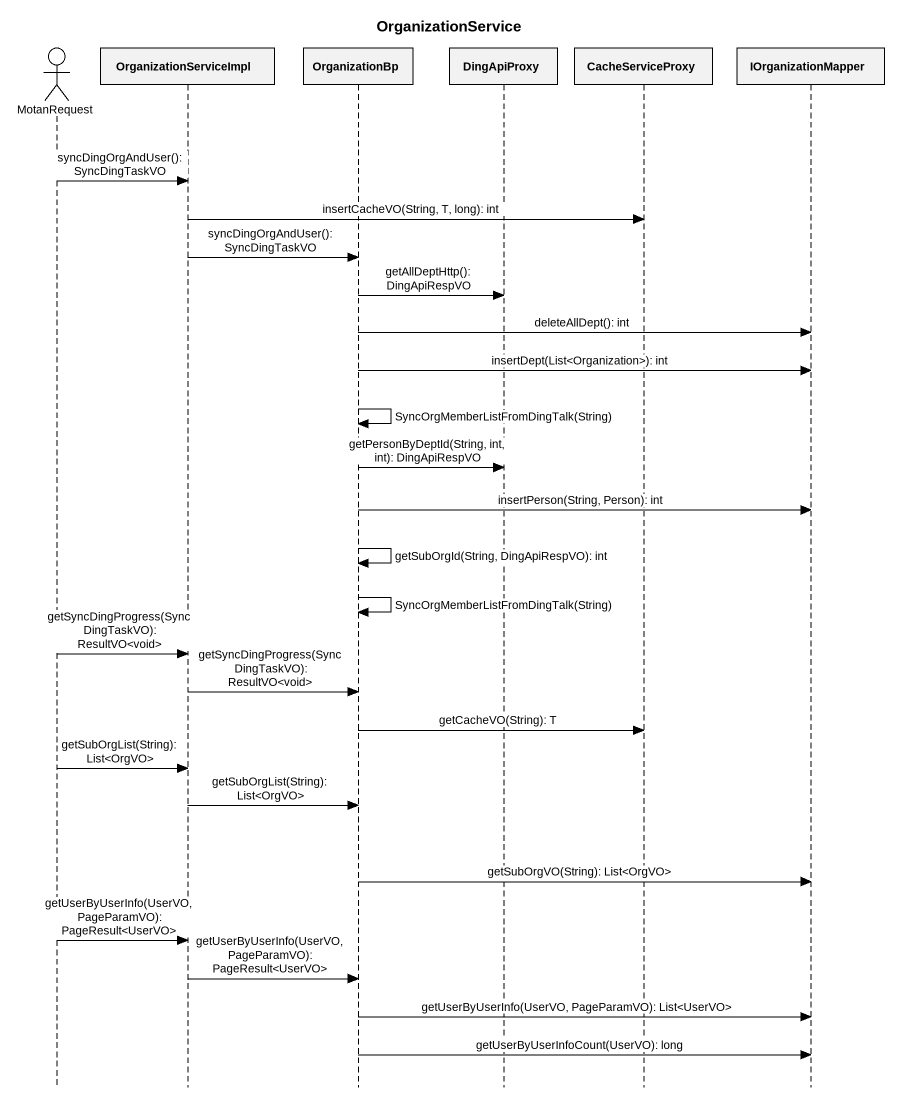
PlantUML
@startuml
title OrganizationService
hide footbox
actor MotanRequest
participant OrganizationServiceImpl
participant OrganizationBp
participant DingApiProxy
participant CacheServiceProxy
participant IOrganizationMapper

MotanRequest -> OrganizationServiceImpl : syncDingOrgAndUser(): SyncDingTaskVO
OrganizationServiceImpl -> CacheServiceProxy : insertCacheVO(String, T, long): int
OrganizationServiceImpl -> OrganizationBp : syncDingOrgAndUser(): SyncDingTaskVO
OrganizationBp -> DingApiProxy : getAllDeptHttp(): DingApiRespVO
OrganizationBp -> IOrganizationMapper : deleteAllDept(): int
OrganizationBp -> IOrganizationMapper : insertDept(List<Organization>): int
OrganizationBp -> OrganizationBp : SyncOrgMemberListFromDingTalk(String)
OrganizationBp -> DingApiProxy : getPersonByDeptId(String, int, int): DingApiRespVO
OrganizationBp -> IOrganizationMapper : insertPerson(String, Person): int
OrganizationBp -> OrganizationBp : getSubOrgId(String, DingApiRespVO): int
OrganizationBp -> OrganizationBp : SyncOrgMemberListFromDingTalk(String)
MotanRequest -> OrganizationServiceImpl : getSyncDingProgress(SyncDingTaskVO): ResultVO<void>
OrganizationServiceImpl -> OrganizationBp : getSyncDingProgress(SyncDingTaskVO): ResultVO<void>
OrganizationBp -> CacheServiceProxy : getCacheVO(String): T
MotanRequest -> OrganizationServiceImpl : getSubOrgList(String): List<OrgVO>
OrganizationServiceImpl -> OrganizationBp : getSubOrgList(String): List<OrgVO>
OrganizationBp -> IOrganizationMapper : getSubOrgVO(String): List<OrgVO>
MotanRequest -> OrganizationServiceImpl : getUserByUserInfo(UserVO, PageParamVO): PageResult<UserVO>
OrganizationServiceImpl -> OrganizationBp : getUserByUserInfo(UserVO, PageParamVO): PageResult<UserVO>
OrganizationBp -> IOrganizationMapper : getUserByUserInfo(UserVO, PageParamVO): List<UserVO>
OrganizationBp -> IOrganizationMapper : getUserByUserInfoCount(UserVO): long
@enduml
